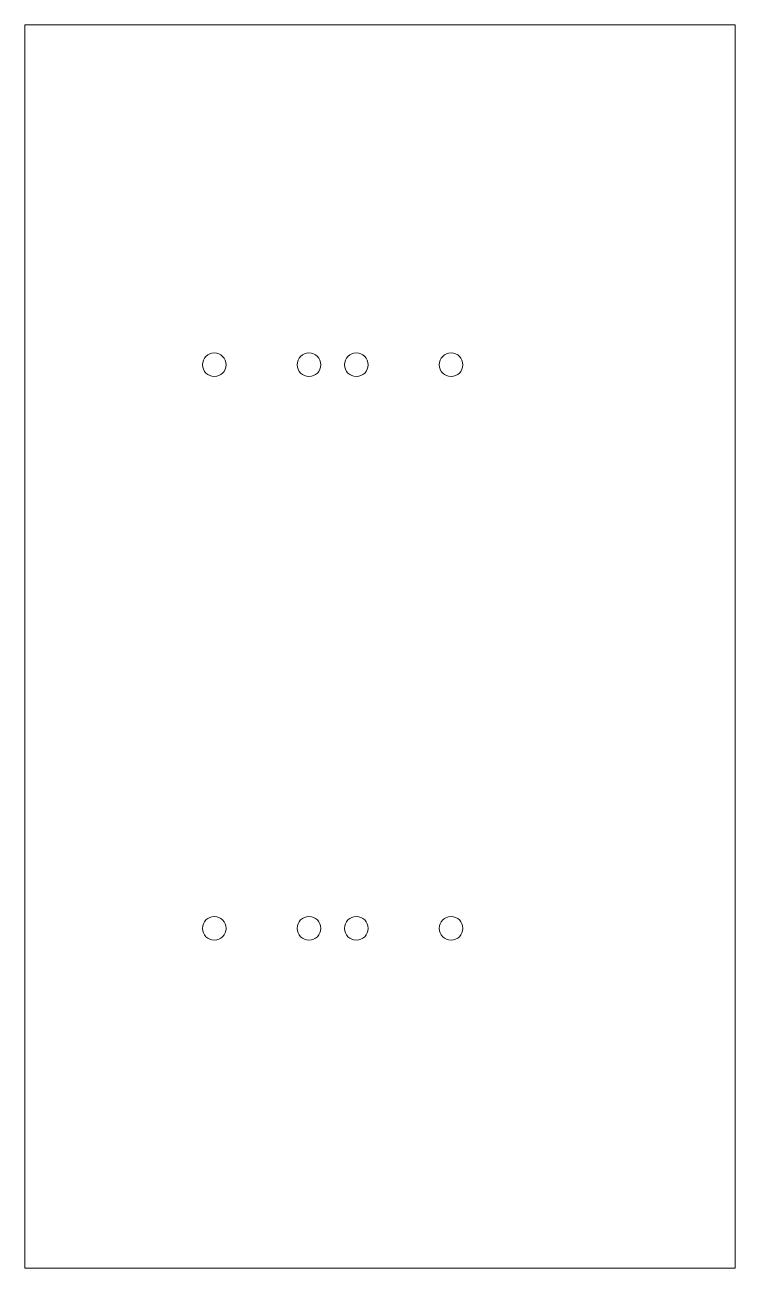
# Model space of a CAD drawing. Header units: millimetres. Extents: x -37 to 23, y -62 to 43.
import ezdxf

# ---------------------------------------------------------------- set-up
doc = ezdxf.new("R2010")
doc.units = ezdxf.units.MM

msp = doc.modelspace()

# ---------------------------------------------------------------- linework, layer by layer
at = {"color": 7, "linetype": 'Continuous', "lineweight": 15}
for p, q in [((23.03, 43.01), (-36.97, 43.01)), ((-36.97, 43.01), (-36.97, -61.99)), ((23.03, -61.99), (23.03, 43.01)), ((-36.97, -61.99), (23.03, -61.99))]:
    msp.add_line(p, q, dxfattribs=at)
for centre in [(-20.97, 14.31), (-12.97, 14.31), (-8.97, 14.31), (-0.97, 14.31), (-20.97, -33.29), (-12.97, -33.29), (-8.97, -33.29), (-0.97, -33.29)]:
    msp.add_circle(centre, 1, dxfattribs=at)

doc.saveas('drawing.dxf')
